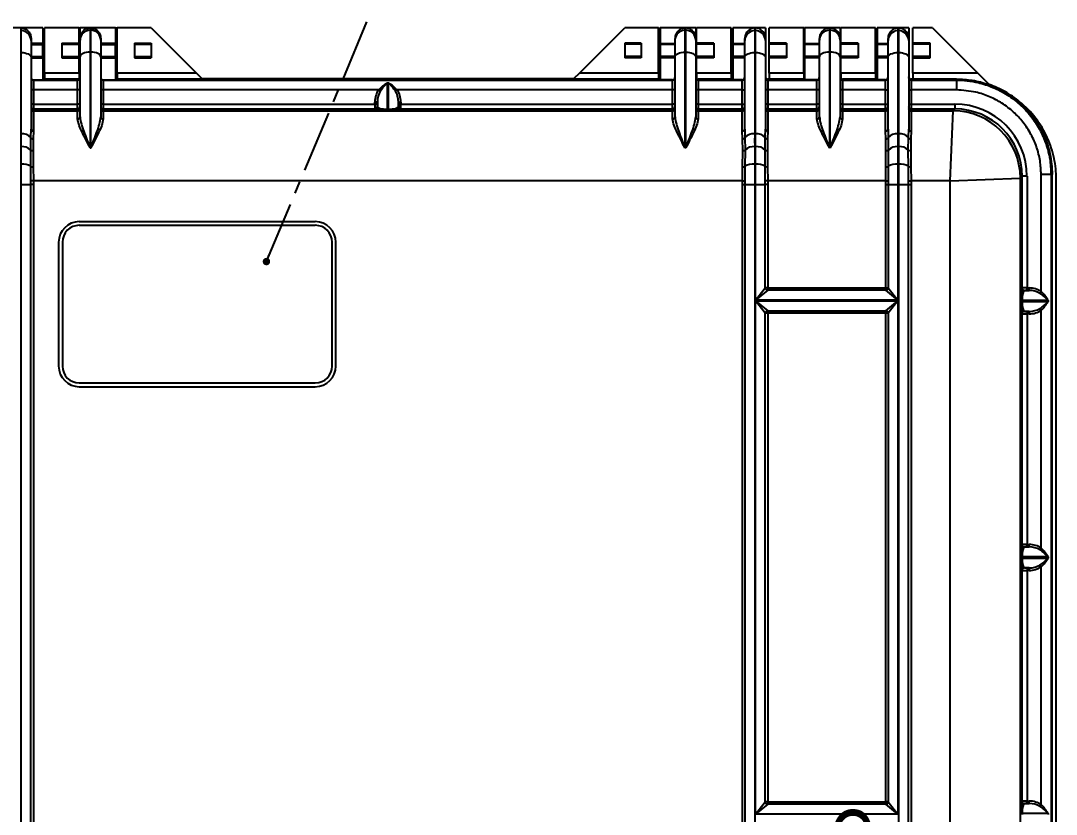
# Model space of a CAD drawing. Header units: millimetres. Extents: x 12 to 854, y 4 to 555.
# Drawn here: x 131.4 to 237.7, y 406.6 to 488.1 of the extents above; entities that cross this region are included whole.
import ezdxf

# ---------------------------------------------------------------- set-up
doc = ezdxf.new("R2010")
doc.units = ezdxf.units.MM
doc.linetypes.add('CENTER', pattern=[10.16, 6.35, -1.27, 1.27, -1.27])
doc.layers.add('DEFAULT_1', color=7, linetype='CENTER')
doc.styles.add('SLDTEXTSTYLE2', font='TXT', dxfattribs={"width": 0.75})
doc.dimstyles.new('SLDDIMSTYLE2', dxfattribs={"dimtxt": 0.18, "dimasz": 0.762, "dimexe": 0, "dimexo": 0.0625, "dimgap": 0, "dimtad": 0, "dimtih": 1, "dimtoh": 1, "dimdec": 0, "dimrnd": 1e-09, "dimzin": 0, "dimdsep": 46, "dimtxsty": 'Standard', "dimblk1": 'DOT', "dimblk2": 'DOT', "dimsah": 1, "dimcen": 0.09, "dimadec": 0, "dimazin": 0, "dimtfac": 0.762, "dimtdec": 0, "dimtofl": 0, "dimtmove": 0, "dimatfit": 3, "dimldrblk": 'DOT', "dimfxl": 1, "dimfrac": 2, "dimtolj": 1, "dimtzin": 0, "dimarcsym": 0})

# ---------------------------------------------------------------- blocks, each defined once
blk = doc.blocks.new('_Dot')
at = {"color": 0, "linetype": 'ByBlock', "lineweight": -2}
blk.add_line((-0.5, 0), (-1, 0), dxfattribs=at)
at = {"color": 0, "linetype": 'ByBlock', "const_width": 0.5}
blk.add_lwpolyline([(-0.25, 0, 1), (0.25, 0, 1)], format="xyb", close=True, dxfattribs=at)

msp = doc.modelspace()

# ---------------------------------------------------------------- linework, layer by layer
at = {"color": 7, "linetype": 'Continuous', "lineweight": 25}
for p, q in [((133.72, 487.35), (130.38, 487.35)), ((131.48, 487.34), (131.4, 487.34)), ((131.48, 487.06), (131.4, 487.06)), ((131.48, 487.06), (131.48, 487.34)), ((131.48, 484.82), (131.48, 487.06)), ((133.72, 487.35), (133.72, 485.75)), ((136.61, 487.35), (133.89, 487.35)), ((133.89, 482.69), (133.89, 487.35)), ((137.45, 487.35), (136.61, 487.35)), ((137.45, 485.77), (137.45, 487.35)), ((137.53, 487.32), (137.45, 487.32)), ((141.17, 487.35), (137.53, 487.35)), ((137.53, 486.26), (137.53, 487.35)), ((138.55, 487.34), (138.55, 487.1)), ((138.55, 487.34), (138.63, 487.34)), ((138.55, 487.1), (138.55, 484.85)), ((138.55, 487.1), (138.63, 487.1)), ((138.63, 487.1), (138.63, 487.34)), ((138.63, 484.85), (138.63, 487.1)), ((141.17, 487.35), (141.17, 485.75)), ((141.34, 487.32), (141.17, 487.32)), ((144.82, 487.35), (141.34, 487.35)), ((141.34, 482.69), (141.34, 487.35)), ((144.82, 487.35), (149.47, 482.69)), ((188.76, 482.69), (193.41, 487.35)), ((196.89, 487.35), (193.41, 487.35)), ((196.89, 482.69), (196.89, 487.35)), ((196.89, 487.32), (197.05, 487.32)), ((200.7, 487.35), (197.05, 487.35)), ((197.05, 487.35), (197.05, 485.75)), ((199.59, 487.34), (199.59, 487.1)), ((199.59, 487.34), (199.68, 487.34)), ((199.59, 487.1), (199.59, 484.85)), ((199.68, 487.1), (199.59, 487.1)), ((199.68, 487.1), (199.68, 487.34)), ((199.68, 484.85), (199.68, 487.1)), ((200.7, 487.35), (200.7, 486.26)), ((200.7, 487.32), (200.78, 487.32)), ((200.78, 485.77), (200.78, 487.35)), ((201.62, 487.35), (200.78, 487.35)), ((204.34, 487.35), (201.62, 487.35)), ((204.34, 482.69), (204.34, 487.35)), ((207.85, 487.35), (204.51, 487.35)), ((204.51, 487.35), (204.51, 485.75)), ((206.75, 487.34), (206.75, 487.06)), ((206.83, 487.34), (206.75, 487.34)), ((206.75, 487.06), (206.75, 484.82)), ((206.75, 487.06), (206.83, 487.06)), ((206.83, 487.06), (206.83, 487.34)), ((206.83, 484.82), (206.83, 487.06)), ((207.85, 487.35), (207.85, 486.26)), ((208.23, 485.77), (208.23, 487.35)), ((211.79, 487.35), (208.23, 487.35)), ((211.79, 482.69), (211.79, 487.35)), ((211.79, 487.32), (211.87, 487.32)), ((215.51, 487.35), (211.87, 487.35)), ((211.87, 487.35), (211.87, 485.75)), ((214.41, 487.34), (214.41, 487.1)), ((214.41, 487.34), (214.5, 487.34)), ((214.41, 487.1), (214.41, 484.85)), ((214.5, 487.1), (214.41, 487.1)), ((214.5, 487.1), (214.5, 487.34)), ((214.5, 484.85), (214.5, 487.1)), ((215.51, 487.35), (215.51, 486.26)), ((215.51, 487.32), (215.6, 487.32)), ((215.6, 485.77), (215.6, 487.35)), ((216.44, 487.35), (215.6, 487.35)), ((219.15, 487.35), (216.44, 487.35)), ((219.15, 482.69), (219.15, 487.35)), ((222.55, 487.35), (219.32, 487.35)), ((219.32, 487.35), (219.32, 485.75)), ((221.45, 487.34), (221.45, 487.06)), ((221.45, 487.34), (221.53, 487.34)), ((221.45, 487.06), (221.45, 484.82)), ((221.53, 487.06), (221.45, 487.06)), ((221.53, 487.06), (221.53, 487.34)), ((221.53, 484.82), (221.53, 487.06)), ((222.55, 487.35), (222.55, 486.26)), ((222.96, 485.77), (222.96, 487.35)), ((224.99, 487.35), (222.96, 487.35)), ((224.99, 487.35), (229.64, 482.69)), ((132.5, 486.26), (132.5, 486.04)), ((132.5, 486.04), (132.5, 484.34)), ((133.72, 485.75), (132.5, 485.75)), ((132.5, 485.63), (133.72, 485.63)), ((133.72, 485.63), (133.72, 485.75)), ((133.72, 484.41), (133.72, 485.63)), ((135.67, 485.77), (137.45, 485.77)), ((135.67, 485.77), (135.67, 484.27)), ((135.67, 485.66), (137.45, 485.66)), ((137.53, 485.95), (137.45, 485.95)), ((137.45, 485.66), (137.45, 485.77)), ((137.45, 484.39), (137.45, 485.66)), ((137.5, 486.58), (137.53, 486.31)), ((137.53, 486.08), (137.53, 486.26)), ((137.53, 484.38), (137.53, 486.08)), ((139.65, 486.26), (139.65, 486.08)), ((139.65, 486.08), (139.65, 484.38)), ((141.17, 485.75), (139.65, 485.75)), ((139.65, 485.63), (141.17, 485.63)), ((141.17, 485.63), (141.17, 485.75)), ((141.17, 484.41), (141.17, 485.63)), ((143.12, 485.77), (144.82, 485.77)), ((143.12, 485.77), (143.12, 484.27)), ((143.12, 485.66), (144.82, 485.66)), ((144.82, 485.77), (144.82, 484.27)), ((195.11, 485.77), (193.41, 485.77)), ((193.41, 485.77), (193.41, 484.27)), ((195.11, 485.66), (193.41, 485.66)), ((195.11, 485.77), (195.11, 484.27)), ((197.05, 485.75), (198.58, 485.75)), ((197.05, 485.75), (197.05, 485.63)), ((198.58, 485.63), (197.05, 485.63)), ((197.05, 485.63), (197.05, 484.41)), ((198.58, 486.08), (198.58, 486.26)), ((198.58, 484.38), (198.58, 486.08)), ((200.7, 486.31), (200.73, 486.58)), ((200.7, 486.26), (200.7, 486.08)), ((200.7, 486.08), (200.7, 484.38)), ((200.78, 485.95), (200.7, 485.95)), ((202.56, 485.77), (200.78, 485.77)), ((200.78, 485.66), (200.78, 485.77)), ((202.56, 485.66), (200.78, 485.66)), ((200.78, 484.39), (200.78, 485.66)), ((202.56, 485.77), (202.56, 484.27)), ((204.51, 485.75), (205.73, 485.75)), ((204.51, 485.75), (204.51, 485.63)), ((205.73, 485.63), (204.51, 485.63)), ((204.51, 485.63), (204.51, 484.41)), ((205.73, 486.04), (205.73, 486.26)), ((205.73, 484.34), (205.73, 486.04)), ((207.85, 486.26), (207.85, 486.04)), ((207.85, 486.04), (207.85, 484.34)), ((210.01, 485.77), (208.23, 485.77)), ((208.23, 485.66), (208.23, 485.77)), ((210.01, 485.66), (208.23, 485.66)), ((208.23, 484.39), (208.23, 485.66)), ((210.01, 485.77), (210.01, 484.27)), ((211.87, 485.75), (213.4, 485.75)), ((211.87, 485.75), (211.87, 485.63)), ((213.4, 485.63), (211.87, 485.63)), ((211.87, 485.63), (211.87, 484.41)), ((213.4, 486.08), (213.4, 486.26)), ((213.4, 484.38), (213.4, 486.08)), ((215.51, 486.31), (215.55, 486.58)), ((215.51, 486.26), (215.51, 486.08)), ((215.51, 486.08), (215.51, 484.38)), ((215.6, 485.95), (215.51, 485.95)), ((217.37, 485.77), (215.6, 485.77)), ((215.6, 485.66), (215.6, 485.77)), ((217.37, 485.66), (215.6, 485.66)), ((215.6, 484.39), (215.6, 485.66)), ((217.37, 485.77), (217.37, 484.27)), ((219.32, 485.75), (220.43, 485.75)), ((219.32, 485.75), (219.32, 485.63)), ((220.43, 485.63), (219.32, 485.63)), ((219.32, 485.63), (219.32, 484.41)), ((220.43, 486.04), (220.43, 486.26)), ((220.43, 484.34), (220.43, 486.04)), ((222.55, 486.26), (222.55, 486.04)), ((222.55, 486.04), (222.55, 484.34)), ((224.74, 485.77), (222.96, 485.77)), ((222.96, 485.66), (222.96, 485.77)), ((224.74, 485.66), (222.96, 485.66)), ((222.96, 484.39), (222.96, 485.66)), ((224.74, 484.27), (224.74, 485.77)), ((131.48, 484.82), (131.4, 484.82)), ((131.48, 476.46), (131.48, 484.82)), ((137.45, 485.27), (137.53, 485.27)), ((138.55, 484.85), (138.55, 475.02)), ((138.55, 484.85), (138.63, 484.85)), ((138.63, 475.02), (138.63, 484.85)), ((199.59, 484.85), (199.59, 475.02)), ((199.68, 484.85), (199.59, 484.85)), ((199.68, 475.02), (199.68, 484.85)), ((200.7, 485.27), (200.78, 485.27)), ((206.75, 484.82), (206.75, 476.46)), ((206.75, 484.82), (206.83, 484.82)), ((206.83, 476.46), (206.83, 484.82)), ((214.41, 484.85), (214.41, 475.02)), ((214.5, 484.85), (214.41, 484.85)), ((214.5, 475.02), (214.5, 484.85)), ((215.51, 485.27), (215.6, 485.27)), ((221.45, 484.82), (221.45, 476.46)), ((221.53, 484.82), (221.45, 484.82)), ((221.53, 476.46), (221.53, 484.82)), ((132.5, 484.41), (133.72, 484.41)), ((132.5, 484.34), (132.5, 476.95)), ((132.5, 484.28), (133.72, 484.28)), ((133.72, 484.28), (133.72, 484.41)), ((133.72, 484.28), (133.72, 482.02)), ((135.67, 484.39), (137.45, 484.39)), ((135.67, 484.27), (137.45, 484.27)), ((137.45, 484.27), (137.45, 484.39)), ((137.45, 482.69), (137.45, 484.27)), ((137.53, 478.21), (137.53, 484.38)), ((139.65, 484.41), (141.17, 484.41)), ((139.65, 484.38), (139.65, 478.21)), ((139.65, 484.28), (141.17, 484.28)), ((141.17, 484.28), (141.17, 484.41)), ((141.17, 484.28), (141.17, 482.02)), ((143.12, 484.39), (144.82, 484.39)), ((143.12, 484.27), (144.82, 484.27)), ((195.11, 484.39), (193.41, 484.39)), ((195.11, 484.27), (193.41, 484.27)), ((198.58, 484.41), (197.05, 484.41)), ((197.05, 484.41), (197.05, 484.28)), ((198.58, 484.28), (197.05, 484.28)), ((197.05, 484.28), (197.05, 482.02)), ((198.58, 478.21), (198.58, 484.38)), ((200.7, 484.38), (200.7, 478.21)), ((202.56, 484.39), (200.78, 484.39)), ((200.78, 484.27), (200.78, 484.39)), ((200.78, 482.69), (200.78, 484.27)), ((202.56, 484.27), (200.78, 484.27)), ((205.73, 484.41), (204.51, 484.41)), ((204.51, 484.41), (204.51, 484.28)), ((205.73, 484.28), (204.51, 484.28)), ((204.51, 484.28), (204.51, 482.02)), ((205.73, 476.95), (205.73, 484.34)), ((207.85, 484.34), (207.85, 476.95)), ((210.01, 484.39), (208.23, 484.39)), ((208.23, 484.27), (208.23, 484.39)), ((208.23, 482.69), (208.23, 484.27)), ((210.01, 484.27), (208.23, 484.27)), ((213.4, 484.41), (211.87, 484.41)), ((211.87, 484.41), (211.87, 484.28)), ((213.4, 484.28), (211.87, 484.28)), ((211.87, 484.28), (211.87, 482.02)), ((213.4, 478.21), (213.4, 484.38)), ((215.51, 484.38), (215.51, 478.21)), ((217.37, 484.39), (215.6, 484.39)), ((215.6, 484.27), (215.6, 484.39)), ((215.6, 482.69), (215.6, 484.27)), ((217.37, 484.27), (215.6, 484.27)), ((220.43, 484.41), (219.32, 484.41)), ((219.32, 484.41), (219.32, 484.28)), ((220.43, 484.28), (219.32, 484.28)), ((219.32, 484.28), (219.32, 482.02)), ((220.43, 476.95), (220.43, 484.34)), ((222.55, 484.34), (222.55, 476.95)), ((224.74, 484.39), (222.96, 484.39)), ((222.96, 484.27), (222.96, 484.39)), ((222.96, 482.69), (222.96, 484.27)), ((222.96, 484.27), (224.74, 484.27)), ((137.45, 482.69), (133.89, 482.69)), ((133.89, 482.69), (133.89, 482.1)), ((137.45, 482.69), (137.45, 482.16)), ((149.47, 482.69), (141.34, 482.69)), ((141.34, 482.69), (141.34, 482.1)), ((150.06, 482.1), (149.47, 482.69)), ((188.76, 482.69), (188.16, 482.1)), ((196.89, 482.69), (188.76, 482.69)), ((196.89, 482.69), (196.89, 482.1)), ((204.34, 482.69), (200.78, 482.69)), ((200.78, 482.69), (200.78, 482.16)), ((204.34, 482.69), (204.34, 482.1)), ((211.79, 482.69), (208.23, 482.69)), ((208.23, 482.69), (208.23, 482.1)), ((211.79, 482.69), (211.79, 482.1)), ((219.15, 482.69), (215.6, 482.69)), ((215.6, 482.69), (215.6, 482.16)), ((219.15, 482.69), (219.15, 482.1)), ((229.64, 482.69), (222.96, 482.69)), ((222.96, 482.69), (222.96, 482.1)), ((229.64, 482.69), (230.81, 481.53)), ((132.75, 482.02), (132.75, 481.99)), ((132.75, 482.02), (133.72, 482.02)), ((132.75, 481.99), (132.75, 480.97)), ((132.75, 481.99), (137.28, 481.99)), ((133.72, 482.1), (137.28, 482.1)), ((133.89, 482.1), (133.72, 482.1)), ((137.28, 481.99), (137.28, 482.1)), ((137.28, 480.97), (137.28, 481.99)), ((139.9, 482.02), (139.9, 481.99)), ((139.9, 482.02), (141.17, 482.02)), ((139.9, 481.99), (139.9, 480.97)), ((139.9, 481.99), (198.32, 481.99)), ((141.17, 482.1), (197.05, 482.1)), ((141.34, 482.1), (141.17, 482.1)), ((188.16, 482.1), (150.06, 482.1)), ((169.05, 481.69), (169.05, 479.02)), ((169.05, 481.69), (169.17, 481.69)), ((169.17, 479.02), (169.17, 481.69)), ((196.89, 482.1), (197.05, 482.1)), ((198.32, 482.02), (197.05, 482.02)), ((198.32, 481.99), (198.32, 482.02)), ((198.32, 480.97), (198.32, 481.99)), ((200.95, 482.1), (200.95, 481.99)), ((200.95, 482.1), (204.51, 482.1)), ((200.95, 481.99), (200.95, 480.97)), ((200.95, 481.99), (205.48, 481.99)), ((204.34, 482.1), (204.51, 482.1)), ((205.48, 482.02), (204.51, 482.02)), ((205.48, 481.99), (205.48, 482.02)), ((205.48, 480.97), (205.48, 481.99)), ((208.1, 482.1), (208.1, 481.99)), ((208.1, 482.1), (211.87, 482.1)), ((208.1, 482.1), (208.23, 482.1)), ((208.1, 481.99), (208.1, 480.97)), ((208.1, 481.99), (213.14, 481.99)), ((211.79, 482.1), (211.87, 482.1)), ((213.14, 482.02), (211.87, 482.02)), ((213.14, 481.99), (213.14, 482.02)), ((213.14, 480.97), (213.14, 481.99)), ((215.77, 482.1), (215.77, 481.99)), ((215.77, 482.1), (219.32, 482.1)), ((215.77, 481.99), (215.77, 480.97)), ((215.77, 481.99), (220.18, 481.99)), ((219.15, 482.1), (219.32, 482.1)), ((220.18, 482.02), (219.32, 482.02)), ((220.18, 481.99), (220.18, 482.02)), ((220.18, 480.97), (220.18, 481.99)), ((222.8, 482.1), (222.8, 481.99)), ((222.8, 482.1), (227.45, 482.1)), ((222.8, 482.1), (222.96, 482.1)), ((222.8, 481.99), (222.8, 480.97)), ((222.8, 481.99), (227.45, 481.99)), ((227.45, 482.1), (227.45, 481.99)), ((227.45, 481.99), (227.45, 480.97)), ((132.75, 480.97), (132.5, 480.97)), ((132.75, 480.97), (132.75, 479.52)), ((137.28, 480.97), (132.75, 480.97)), ((137.53, 480.97), (137.28, 480.97)), ((137.28, 479.52), (137.28, 480.97)), ((139.9, 480.97), (139.65, 480.97)), ((139.9, 480.97), (139.9, 479.52)), ((168.16, 480.97), (139.9, 480.97)), ((168.34, 480.84), (168.16, 480.97)), ((169.89, 480.84), (170.07, 480.97)), ((198.32, 480.97), (170.07, 480.97)), ((198.58, 480.97), (198.32, 480.97)), ((198.32, 479.52), (198.32, 480.97)), ((200.95, 480.97), (200.7, 480.97)), ((200.95, 480.97), (200.95, 479.52)), ((205.48, 480.97), (200.95, 480.97)), ((205.48, 480.97), (205.73, 480.97)), ((205.48, 479.52), (205.48, 480.97)), ((208.1, 480.97), (207.85, 480.97)), ((208.1, 480.97), (208.1, 479.52)), ((213.14, 480.97), (208.1, 480.97)), ((213.4, 480.97), (213.14, 480.97)), ((213.14, 479.52), (213.14, 480.97)), ((215.77, 480.97), (215.51, 480.97)), ((215.77, 480.97), (215.77, 479.52)), ((220.18, 480.97), (215.77, 480.97)), ((220.18, 480.97), (220.43, 480.97)), ((220.18, 479.52), (220.18, 480.97)), ((222.55, 480.97), (222.8, 480.97)), ((222.8, 480.97), (222.8, 479.52)), ((227.45, 480.97), (222.8, 480.97)), ((132.75, 479.52), (132.5, 479.52)), ((132.75, 479.52), (132.75, 479.01)), ((132.75, 479.52), (137.28, 479.52)), ((137.28, 479.01), (137.28, 479.52)), ((137.53, 479.52), (137.28, 479.52)), ((139.9, 479.52), (139.65, 479.52)), ((139.9, 479.52), (139.9, 479.01)), ((139.9, 479.52), (167.78, 479.52)), ((168.04, 479.73), (167.78, 479.73)), ((167.78, 479.52), (167.78, 479.73)), ((168.04, 479.52), (167.78, 479.52)), ((168.04, 479.26), (168.04, 479.73)), ((168.04, 479.73), (168.04, 479.52)), ((168.04, 479.26), (168.04, 479.26)), ((170.19, 479.73), (170.19, 479.26)), ((170.19, 479.52), (170.19, 479.73)), ((170.19, 479.73), (170.44, 479.73)), ((170.19, 479.52), (170.45, 479.52)), ((170.19, 479.26), (170.19, 479.26)), ((170.44, 479.73), (170.45, 479.52)), ((170.45, 479.52), (198.32, 479.52)), ((198.32, 479.01), (198.32, 479.52)), ((198.58, 479.52), (198.32, 479.52)), ((200.95, 479.52), (200.7, 479.52)), ((200.95, 479.52), (200.95, 479.01)), ((200.95, 479.52), (205.48, 479.52)), ((205.48, 479.01), (205.48, 479.52)), ((205.48, 479.52), (205.73, 479.52)), ((208.1, 479.52), (207.85, 479.52)), ((208.1, 479.52), (208.1, 479.01)), ((208.1, 479.52), (213.14, 479.52)), ((213.14, 479.01), (213.14, 479.52)), ((213.4, 479.52), (213.14, 479.52)), ((215.77, 479.52), (215.51, 479.52)), ((215.77, 479.52), (215.77, 479.01)), ((215.77, 479.52), (220.18, 479.52)), ((220.18, 479.01), (220.18, 479.52)), ((220.18, 479.52), (220.43, 479.52)), ((222.55, 479.52), (222.8, 479.52)), ((222.8, 479.52), (222.8, 479.01)), ((222.8, 479.52), (227.29, 479.52)), ((227.29, 479.52), (227.29, 479.01)), ((132.75, 479.01), (132.75, 478.83)), ((137.28, 479.01), (132.75, 479.01)), ((132.75, 478.83), (132.75, 476.77)), ((132.75, 478.83), (137.28, 478.83)), ((137.28, 478.83), (137.28, 479.01)), ((137.28, 477.99), (137.28, 478.83)), ((139.9, 479.01), (139.9, 478.83)), ((167.78, 479.01), (139.9, 479.01)), ((139.9, 478.83), (139.9, 477.99)), ((139.9, 478.83), (198.32, 478.83)), ((167.78, 479.01), (167.78, 479.01)), ((169.05, 479.02), (169.05, 478.94)), ((169.05, 479.02), (169.17, 479.02)), ((169.17, 478.94), (169.05, 478.94)), ((169.17, 479.02), (169.17, 478.94)), ((170.45, 479.01), (170.44, 479.01)), ((198.32, 479.01), (170.45, 479.01)), ((198.32, 478.83), (198.32, 479.01)), ((198.32, 477.99), (198.32, 478.83)), ((200.95, 479.01), (200.95, 478.83)), ((205.48, 479.01), (200.95, 479.01)), ((200.95, 478.83), (200.95, 477.99)), ((200.95, 478.83), (205.48, 478.83)), ((205.48, 478.83), (205.48, 479.01)), ((205.48, 476.77), (205.48, 478.83)), ((208.1, 479.01), (208.1, 478.83)), ((213.14, 479.01), (208.1, 479.01)), ((208.1, 478.83), (208.1, 476.77)), ((208.1, 478.83), (213.14, 478.83)), ((213.14, 478.83), (213.14, 479.01)), ((213.14, 477.99), (213.14, 478.83)), ((215.77, 479.01), (215.77, 478.83)), ((220.18, 479.01), (215.77, 479.01)), ((215.77, 478.83), (215.77, 477.99)), ((215.77, 478.83), (220.18, 478.83)), ((220.18, 478.83), (220.18, 479.01)), ((220.18, 476.77), (220.18, 478.83)), ((222.8, 479.01), (222.8, 478.83)), ((227.29, 479.01), (222.8, 479.01)), ((222.8, 478.83), (222.8, 476.77)), ((222.8, 478.83), (227.11, 478.83)), ((226.81, 471.64), (227.11, 478.83)), ((227.11, 478.83), (227.29, 479.01)), ((132.46, 474.8), (132.48, 476.08)), ((132.48, 476.08), (132.5, 476.95)), ((132.75, 476.77), (132.72, 475.95)), ((205.51, 475.95), (205.48, 476.77)), ((205.73, 476.95), (205.75, 476.08)), ((205.75, 476.08), (205.77, 474.8)), ((207.82, 474.8), (207.83, 476.08)), ((207.83, 476.08), (207.85, 476.95)), ((208.1, 476.77), (208.08, 475.95)), ((220.2, 475.95), (220.18, 476.77)), ((220.43, 476.95), (220.45, 476.08)), ((220.45, 476.08), (220.46, 474.8)), ((222.51, 474.8), (222.53, 476.08)), ((222.53, 476.08), (222.55, 476.95)), ((222.8, 476.77), (222.78, 475.95)), ((131.48, 475.16), (131.39, 475.16)), ((132.72, 475.95), (132.71, 474.73)), ((138.55, 475.02), (138.63, 475.02)), ((199.68, 475.02), (199.59, 475.02)), ((205.52, 474.73), (205.51, 475.95)), ((206.75, 475.16), (206.84, 475.16)), ((208.08, 475.95), (208.06, 474.73)), ((214.5, 475.02), (214.41, 475.02)), ((220.22, 474.73), (220.2, 475.95)), ((221.54, 475.16), (221.44, 475.16)), ((222.78, 475.95), (222.76, 474.73)), ((132.48, 473.13), (132.46, 474.8)), ((132.71, 474.73), (132.72, 473.1)), ((205.5, 473.1), (205.52, 474.73)), ((205.77, 474.8), (205.75, 473.13)), ((207.83, 473.13), (207.82, 474.8)), ((208.06, 474.73), (208.08, 473.1)), ((220.2, 473.1), (220.22, 474.73)), ((220.46, 474.8), (220.45, 473.13)), ((222.53, 473.13), (222.51, 474.8)), ((222.76, 474.73), (222.78, 473.1)), ((131.48, 471.26), (131.48, 473.34)), ((132.49, 471.64), (132.48, 473.13)), ((132.72, 473.1), (132.74, 471.64)), ((205.49, 471.64), (205.5, 473.1)), ((205.75, 473.13), (205.74, 471.64)), ((206.75, 473.34), (206.75, 471.26)), ((206.83, 471.26), (206.83, 473.34)), ((207.84, 471.64), (207.83, 473.13)), ((208.08, 473.1), (208.09, 471.64)), ((220.19, 471.64), (220.2, 473.1)), ((220.45, 473.13), (220.44, 471.64)), ((221.45, 473.34), (221.45, 471.26)), ((221.53, 471.26), (221.53, 473.34)), ((222.54, 471.64), (222.53, 473.13)), ((222.78, 473.1), (222.79, 471.64)), ((226.81, 471.64), (234, 471.93)), ((234.19, 472.12), (234, 471.93)), ((234, 471.93), (234, 394.05)), ((234.19, 460.66), (234.19, 472.12)), ((234.69, 472.12), (234.19, 472.12)), ((234.69, 472.12), (234.69, 460.66)), ((237.16, 472.28), (236.14, 472.28)), ((236.14, 460.28), (236.14, 472.28)), ((237.16, 472.28), (237.16, 393.7)), ((237.27, 472.28), (237.16, 472.28)), ((237.27, 393.7), (237.27, 472.28)), ((237.69, 393.31), (237.69, 471.83)), ((131.48, 471.26), (131.4, 471.26)), ((131.48, 471.26), (132.49, 471.26)), ((131.48, 393.79), (131.48, 471.26)), ((132.49, 471.26), (132.49, 471.64)), ((132.74, 471.64), (132.49, 471.64)), ((132.49, 394.35), (132.49, 471.26)), ((132.74, 471.26), (132.49, 471.26)), ((132.74, 471.64), (132.74, 471.26)), ((205.49, 471.64), (132.74, 471.64)), ((132.74, 471.26), (132.74, 394.35)), ((205.49, 471.64), (205.74, 471.64)), ((205.49, 471.26), (205.49, 471.64)), ((205.49, 471.26), (205.74, 471.26)), ((205.49, 394.35), (205.49, 471.26)), ((205.74, 471.64), (205.74, 471.26)), ((205.74, 471.26), (206.75, 471.26)), ((205.74, 471.26), (205.74, 394.35)), ((206.75, 471.26), (206.83, 471.26)), ((206.75, 471.26), (206.75, 393.79)), ((206.83, 459.41), (206.83, 471.26)), ((206.83, 471.26), (207.84, 471.26)), ((207.84, 471.26), (207.84, 471.64)), ((208.09, 471.64), (207.84, 471.64)), ((207.84, 460.67), (207.84, 471.26)), ((208.09, 471.26), (207.84, 471.26)), ((208.09, 471.64), (208.09, 471.26)), ((220.19, 471.64), (208.09, 471.64)), ((208.09, 471.26), (208.09, 460.67)), ((220.19, 471.64), (220.44, 471.64)), ((220.19, 471.26), (220.19, 471.64)), ((220.19, 471.26), (220.44, 471.26)), ((220.19, 460.67), (220.19, 471.26)), ((220.44, 471.64), (220.44, 471.26)), ((220.44, 471.26), (221.45, 471.26)), ((220.44, 471.26), (220.44, 460.67)), ((221.53, 471.26), (221.45, 471.26)), ((221.45, 471.26), (221.45, 459.41)), ((221.53, 471.26), (222.54, 471.26)), ((221.53, 393.79), (221.53, 471.26)), ((222.54, 471.26), (222.54, 471.64)), ((222.54, 471.64), (222.79, 471.64)), ((222.54, 394.35), (222.54, 471.26)), ((222.54, 471.26), (222.79, 471.26)), ((222.79, 471.64), (222.79, 471.26)), ((226.81, 471.64), (222.79, 471.64)), ((222.79, 471.26), (222.79, 394.35)), ((226.81, 394.35), (226.81, 471.64)), ((161.66, 467.45), (137.45, 467.45)), ((161.66, 467.07), (137.45, 467.07)), ((135.33, 465.34), (135.33, 452.64)), ((135.71, 465.34), (135.71, 452.64)), ((163.4, 452.64), (163.4, 465.34)), ((163.78, 452.64), (163.78, 465.34)), ((206.83, 459.41), (207.84, 460.67)), ((208.09, 460.42), (206.83, 459.41)), ((208.09, 460.67), (207.84, 460.67)), ((208.09, 460.67), (208.09, 460.42)), ((208.09, 460.67), (220.19, 460.67)), ((220.19, 460.42), (208.09, 460.42)), ((220.19, 460.67), (220.44, 460.67)), ((220.19, 460.67), (220.19, 460.42)), ((221.45, 459.41), (220.19, 460.42)), ((220.44, 460.67), (221.45, 459.41)), ((234.18, 460.65), (234.19, 460.66)), ((234.43, 460.4), (234.9, 460.4)), ((234.44, 460.4), (234.43, 460.4)), ((234.69, 460.4), (234.69, 460.66)), ((234.69, 460.66), (234.9, 460.65)), ((234.9, 460.4), (234.69, 460.4)), ((234.9, 460.4), (234.9, 460.65)), ((236.02, 460.1), (236.14, 460.28)), ((221.45, 459.41), (206.83, 459.41)), ((206.83, 459.32), (221.45, 459.32)), ((206.83, 406.66), (206.83, 459.32)), ((207.84, 458.07), (206.83, 459.32)), ((206.83, 459.32), (208.09, 458.32)), ((220.19, 458.32), (221.45, 459.32)), ((221.45, 459.32), (220.44, 458.07)), ((221.45, 459.32), (221.45, 406.66)), ((234.11, 459.26), (234.11, 459.38)), ((234.19, 459.38), (234.11, 459.38)), ((234.19, 459.26), (234.11, 459.26)), ((234.19, 459.38), (234.19, 459.26)), ((236.86, 459.38), (234.19, 459.38)), ((234.19, 459.26), (236.86, 459.26)), ((236.86, 459.38), (236.86, 459.26)), ((207.84, 407.92), (207.84, 458.07)), ((208.09, 458.07), (207.84, 458.07)), ((208.09, 458.32), (220.19, 458.32)), ((208.09, 458.32), (208.09, 458.07)), ((208.09, 458.07), (208.09, 407.92)), ((220.19, 458.07), (208.09, 458.07)), ((220.19, 458.32), (220.19, 458.07)), ((220.44, 458.07), (220.19, 458.07)), ((220.19, 407.92), (220.19, 458.07)), ((220.44, 458.07), (220.44, 407.92)), ((234.19, 457.99), (234.18, 458)), ((234.19, 434.33), (234.19, 457.99)), ((234.9, 458.25), (234.43, 458.25)), ((234.43, 458.25), (234.44, 458.25)), ((234.69, 458.25), (234.9, 458.25)), ((234.69, 458.25), (234.69, 457.99)), ((234.9, 458), (234.69, 457.99)), ((234.69, 457.99), (234.69, 434.33)), ((234.9, 458.25), (234.9, 458)), ((236.02, 458.55), (236.14, 458.37)), ((236.14, 433.95), (236.14, 458.37)), ((137.45, 450.9), (161.66, 450.9)), ((137.45, 450.52), (161.66, 450.52)), ((234.18, 434.32), (234.19, 434.33)), ((234.43, 434.07), (234.9, 434.07)), ((234.44, 434.07), (234.43, 434.07)), ((234.69, 434.07), (234.69, 434.33)), ((234.69, 434.33), (234.9, 434.32)), ((234.9, 434.07), (234.69, 434.07)), ((234.9, 434.07), (234.9, 434.32)), ((236.02, 433.77), (236.14, 433.95)), ((234.11, 432.93), (234.11, 433.05)), ((234.19, 433.05), (234.11, 433.05)), ((234.19, 432.93), (234.11, 432.93)), ((234.19, 433.05), (234.19, 432.93)), ((236.86, 433.05), (234.19, 433.05)), ((234.19, 432.93), (236.86, 432.93)), ((236.86, 433.05), (236.86, 432.93)), ((234.19, 431.66), (234.18, 431.66)), ((234.19, 407.99), (234.19, 431.66)), ((234.9, 431.92), (234.43, 431.92)), ((234.43, 431.92), (234.44, 431.92)), ((234.69, 431.92), (234.9, 431.92)), ((234.69, 431.92), (234.69, 431.66)), ((234.69, 431.66), (234.69, 407.99)), ((234.9, 431.66), (234.69, 431.66)), ((234.9, 431.92), (234.9, 431.66)), ((236.02, 432.22), (236.14, 432.04)), ((236.14, 407.62), (236.14, 432.04)), ((206.83, 406.66), (207.84, 407.92)), ((208.09, 407.67), (206.83, 406.66)), ((208.09, 407.92), (207.84, 407.92)), ((208.09, 407.92), (208.09, 407.67)), ((208.09, 407.92), (220.19, 407.92)), ((220.19, 407.67), (208.09, 407.67)), ((220.44, 407.92), (220.19, 407.92)), ((220.19, 407.92), (220.19, 407.67)), ((221.45, 406.66), (220.19, 407.67)), ((220.44, 407.92), (221.45, 406.66)), ((234.18, 407.99), (234.19, 407.99)), ((234.43, 407.74), (234.9, 407.74)), ((234.44, 407.74), (234.43, 407.74)), ((234.69, 407.74), (234.69, 407.99)), ((234.69, 407.99), (234.9, 407.99)), ((234.9, 407.74), (234.69, 407.74)), ((234.9, 407.74), (234.9, 407.99)), ((236.02, 407.44), (236.14, 407.62)), ((221.45, 406.66), (206.83, 406.66)), ((234.11, 406.6), (234.11, 406.72)), ((234.19, 406.72), (234.11, 406.72)), ((234.19, 406.72), (234.19, 406.6)), ((236.86, 406.72), (234.19, 406.72)), ((236.86, 406.72), (236.86, 406.6))]:
    msp.add_line(p, q, dxfattribs=at)
at = {"color": 7, "linetype": 'Continuous', "lineweight": 25, "flags": 128}
for points in [[(131.48, 484.82), (131.68, 484.81), (131.87, 484.78), (132.04, 484.73), (132.2, 484.68), (132.32, 484.6), (132.42, 484.52), (132.48, 484.43), (132.5, 484.34)], [(138.55, 484.85), (138.35, 484.84), (138.16, 484.82), (137.99, 484.77), (137.83, 484.71), (137.71, 484.64), (137.61, 484.56), (137.55, 484.47), (137.53, 484.38)], [(139.65, 484.38), (139.63, 484.47), (139.57, 484.56), (139.48, 484.64), (139.35, 484.71), (139.2, 484.77), (139.02, 484.82), (138.83, 484.84), (138.63, 484.85)], [(198.58, 484.38), (198.6, 484.47), (198.66, 484.56), (198.75, 484.64), (198.88, 484.71), (199.03, 484.77), (199.21, 484.82), (199.4, 484.84), (199.59, 484.85)], [(199.68, 484.85), (199.88, 484.84), (200.07, 484.82), (200.24, 484.77), (200.4, 484.71), (200.52, 484.64), (200.62, 484.56), (200.68, 484.47), (200.7, 484.38)], [(205.73, 484.34), (205.75, 484.43), (205.81, 484.52), (205.9, 484.6), (206.03, 484.68), (206.18, 484.73), (206.36, 484.78), (206.55, 484.81), (206.75, 484.82)], [(206.83, 484.82), (207.03, 484.81), (207.22, 484.78), (207.4, 484.73), (207.55, 484.68), (207.68, 484.6), (207.77, 484.52), (207.83, 484.43), (207.85, 484.34)], [(214.41, 484.85), (214.21, 484.84), (214.02, 484.82), (213.85, 484.77), (213.69, 484.71), (213.57, 484.64), (213.47, 484.56), (213.41, 484.47), (213.4, 484.38)], [(215.51, 484.38), (215.49, 484.47), (215.43, 484.56), (215.34, 484.64), (215.21, 484.71), (215.06, 484.77), (214.88, 484.82), (214.69, 484.84), (214.5, 484.85)], [(220.43, 484.34), (220.45, 484.43), (220.51, 484.52), (220.6, 484.6), (220.73, 484.68), (220.88, 484.73), (221.06, 484.78), (221.25, 484.81), (221.45, 484.82)], [(221.53, 484.82), (221.73, 484.81), (221.92, 484.78), (222.1, 484.73), (222.25, 484.68), (222.38, 484.6), (222.47, 484.52), (222.53, 484.43), (222.55, 484.34)]]:
    msp.add_lwpolyline(points, dxfattribs=at)
at = {"color": 7, "linetype": 'Continuous', "lineweight": 25}
for centre, radius, start, end in [((131.48, 486.04), 1.02, 0.0175, 90.0175), ((138.55, 486.08), 1.02, 89.9825, 179.9825), ((138.63, 486.08), 1.02, 0.0175, 90.0175), ((199.59, 486.08), 1.02, 89.9825, 179.9825), ((199.68, 486.08), 1.02, 0.0175, 90.0175), ((206.75, 486.04), 1.02, 89.9825, 179.9825), ((206.83, 486.04), 1.02, 0.0175, 90.0175), ((214.41, 486.08), 1.02, 89.9825, 179.9825), ((214.5, 486.08), 1.02, 0.0175, 90.0175), ((221.45, 486.04), 1.02, 89.9825, 179.9825), ((221.53, 486.04), 1.02, 0.0175, 90.0175), ((132.75, 482.24), 0.254, 180.0175, 270.0175), ((137.28, 482.24), 0.254, 269.9825, 359.9825), ((139.9, 482.24), 0.254, 180.0175, 270.0175), ((198.32, 482.24), 0.254, 269.9825, 359.9825), ((200.95, 482.24), 0.254, 180.0175, 270.0175), ((205.48, 482.24), 0.254, 269.9825, 359.9825), ((208.1, 482.24), 0.254, 180.0175, 270.0175), ((213.14, 482.24), 0.254, 269.9825, 359.9825), ((215.77, 482.24), 0.254, 180.0175, 270.0175), ((220.18, 482.24), 0.254, 269.9825, 359.9825), ((222.8, 482.24), 0.254, 180.0175, 270.0175), ((132.75, 479.27), 0.254, 180.0175, 270.0175), ((137.28, 479.27), 0.254, 269.9825, 359.9825), ((139.9, 479.27), 0.254, 180.0175, 270.0175), ((167.78, 479.26), 0.254, 270.0128, 359.2491), ((167.78, 479.27), 0.254, 270.0128, 359.2491), ((170.44, 479.26), 0.254, 180.7509, 269.9872), ((170.45, 479.27), 0.254, 180.7509, 269.9872), ((198.32, 479.27), 0.254, 269.9825, 359.9825), ((200.95, 479.27), 0.254, 180.0175, 270.0175), ((205.48, 479.27), 0.254, 269.9825, 359.9825), ((208.1, 479.27), 0.254, 180.0175, 270.0175), ((213.14, 479.27), 0.254, 269.9825, 359.9825), ((215.77, 479.27), 0.254, 180.0175, 270.0175), ((220.18, 479.27), 0.254, 269.9825, 359.9825), ((222.8, 479.27), 0.254, 180.0175, 270.0175), ((132.75, 479.08), 0.254, 180.0175, 270.0175), ((137.28, 479.08), 0.254, 269.9825, 359.9825), ((137.29, 478.23), 0.24, 266.6522, 356.2059), ((139.9, 479.08), 0.254, 180.0175, 270.0175), ((139.89, 478.23), 0.24, 183.7941, 273.3478), ((198.32, 479.08), 0.254, 269.9825, 359.9825), ((198.34, 478.23), 0.24, 266.6522, 356.2059), ((200.95, 479.08), 0.254, 180.0175, 270.0175), ((200.94, 478.23), 0.24, 183.7941, 273.3478), ((205.48, 479.08), 0.254, 269.9825, 359.9825), ((208.1, 479.08), 0.254, 180.0175, 270.0175), ((213.14, 479.08), 0.254, 269.9825, 359.9825), ((213.16, 478.23), 0.24, 266.6522, 356.2059), ((215.77, 479.08), 0.254, 180.0175, 270.0175), ((215.75, 478.23), 0.24, 183.7941, 273.3478), ((220.18, 479.08), 0.254, 269.9825, 359.9825), ((222.8, 479.08), 0.254, 180.0175, 270.0175), ((227.1, 471.92), 6.91, 0.0817, 89.9183), ((131.63, 475.35), 1.12, 40.7093, 97.444), ((132.7, 476.21), 0.263, 210.5711, 274.9243), ((132.72, 477), 0.227, 191.0955, 277.8918), ((205.51, 477), 0.227, 262.1082, 348.9045), ((205.53, 476.21), 0.263, 265.0757, 329.4289), ((206.6, 475.35), 1.12, 82.556, 139.2907), ((206.98, 475.35), 1.12, 40.7093, 97.444), ((208.05, 476.21), 0.263, 210.5711, 274.9243), ((208.07, 477), 0.227, 191.0955, 277.8918), ((220.21, 477), 0.227, 262.1082, 348.9045), ((220.23, 476.21), 0.263, 265.0757, 329.4289), ((221.3, 475.35), 1.12, 82.556, 139.2907), ((221.68, 475.35), 1.12, 40.7093, 97.444), ((222.75, 476.21), 0.263, 210.5711, 274.9243), ((222.77, 477), 0.227, 191.0955, 277.8918), ((131.61, 473.97), 1.19, 44.312, 96.0046), ((206.62, 473.97), 1.19, 83.9954, 135.688), ((206.96, 473.97), 1.19, 44.312, 96.0046), ((221.32, 473.97), 1.19, 83.9954, 135.688), ((221.66, 473.97), 1.19, 44.312, 96.0046), ((132.67, 475.04), 0.311, 227.8879, 276.7233), ((205.56, 475.04), 0.311, 263.2767, 312.1121), ((208.02, 475.04), 0.311, 227.8879, 276.7233), ((220.26, 475.04), 0.311, 263.2767, 312.1121), ((222.72, 475.04), 0.311, 227.8879, 276.7233), ((131.66, 471.66), 1.69, 60.9707, 95.9545), ((132.67, 473.59), 0.501, 246.6026, 275.7049), ((205.55, 473.59), 0.501, 264.2951, 293.3974), ((206.57, 471.66), 1.69, 84.0455, 119.0293), ((207.01, 471.66), 1.69, 60.9707, 95.9545), ((208.03, 473.59), 0.501, 246.6026, 275.7049), ((220.25, 473.59), 0.501, 264.2951, 293.3974), ((221.27, 471.66), 1.69, 84.0455, 119.0293), ((221.71, 471.66), 1.69, 60.9707, 95.9545), ((222.73, 473.59), 0.501, 246.6026, 275.7049), ((137.45, 465.34), 2.12, 90, 180), ((137.45, 465.34), 1.74, 90, 180), ((161.66, 465.34), 2.12, 0, 90), ((161.66, 465.34), 1.74, 0, 90), ((208.1, 460.67), 0.257, 181.1841, 268.8159), ((220.18, 460.67), 0.257, 271.1841, 358.8159), ((234.43, 460.65), 0.254, 180.0128, 269.2491), ((234.44, 460.66), 0.254, 180.0128, 269.2491), ((208.1, 458.06), 0.257, 91.1841, 178.8159), ((220.18, 458.06), 0.257, 1.1841, 88.8159), ((234.43, 458), 0.254, 90.7509, 179.9872), ((234.44, 457.99), 0.254, 90.7509, 179.9872), ((137.45, 452.64), 2.12, 180, 270), ((137.45, 452.64), 1.74, 180, 270), ((161.66, 452.64), 2.12, 270, 0), ((161.66, 452.64), 1.74, 270, 0), ((234.43, 434.32), 0.254, 180.0128, 269.2491), ((234.44, 434.33), 0.254, 180.0128, 269.2491), ((234.43, 431.66), 0.254, 90.7509, 179.9872), ((234.44, 431.66), 0.254, 90.7509, 179.9872), ((208.1, 407.93), 0.257, 181.1841, 268.8159), ((220.18, 407.93), 0.257, 271.1841, 358.8159), ((234.43, 407.99), 0.254, 180.0128, 269.2491), ((234.44, 407.99), 0.254, 180.0128, 269.2491)]:
    msp.add_arc(centre, radius, start, end, dxfattribs=at)
for centre, major_axis, ratio, start_param, end_param in [((132.75, 482.27), (0, -0.254), 0.999391, 4.712389, 6.283185), ((137.28, 482.35), (0, 0.254), 0.999391, 3.141593, 4.712389), ((139.9, 482.27), (0, -0.254), 0.999391, 4.712389, 6.283185), ((169.05, 480.97), (1.22, 0.89), 0.400164, 1.28614, 2.071538), ((169.05, 480.97), (0.94, 1.1), 0.347366, 1.18427, 1.969668), ((169.17, 480.97), (-0.94, 1.1), 0.347366, 4.313517, 5.098916), ((169.17, 480.97), (1.22, -0.89), 0.400164, 1.070055, 1.855453), ((198.32, 482.27), (0, 0.254), 0.999391, 3.141593, 4.712389), ((200.95, 482.35), (0, -0.254), 0.999391, 4.712389, 6.283185), ((205.48, 482.27), (0, 0.254), 0.999391, 3.141593, 4.712389), ((208.1, 482.35), (0, -0.254), 0.999391, 4.712389, 6.283185), ((213.14, 482.27), (0, 0.254), 0.999391, 3.141593, 4.712389), ((215.77, 482.35), (0, -0.254), 0.999391, 4.712389, 6.283185), ((220.18, 482.27), (0, 0.254), 0.999391, 3.141593, 4.712389), ((222.8, 482.35), (0, -0.254), 0.999391, 4.712389, 6.283185), ((169.05, 479.7), (0, 1.8), 0.707107, 0.785398, 1.553343), ((169.05, 479.7), (0, 1.62), 0.628539, 0.785398, 1.553343), ((169.17, 479.7), (0, 1.62), 0.628539, 4.729842, 5.497787), ((169.17, 479.7), (0, -1.8), 0.707107, 1.58825, 2.356194), ((167.79, 479.52), (0.003, 0.508), 0.006171, 1.570834, 3.106724), ((168.04, 479.52), (0.003, 0.254), 0.012341, 1.570949, 3.106838), ((169.05, 479.26), (1.02, 0), 0.240742, 3.159046, 4.712389), ((169.17, 479.26), (1.02, 0), 0.240742, 4.712389, 6.265732), ((170.19, 479.52), (-0.003, 0.254), 0.012341, 3.176347, 4.712237), ((170.44, 479.52), (-0.003, 0.508), 0.006171, 3.176461, 4.712351), ((227.28, 472.11), (5.24, 5.24), 0.998783, 5.498396, 7.067974), ((169.05, 479.01), (1.27, 0), 0.051172, 3.159046, 4.712389), ((169.17, 479.01), (1.27, 0), 0.051172, 4.712389, 6.265732), ((227.28, 472.11), (4.89, 4.89), 0.998604, 5.498396, 7.067974), ((234.18, 459.38), (0, 1.27), 0.051172, 0.017453, 1.570796), ((234.69, 460.65), (0.508, -0.003), 0.006171, 1.570834, 3.106724), ((234.43, 459.38), (0, 1.02), 0.240742, 0.017453, 1.570796), ((234.69, 460.4), (0.254, -0.003), 0.012341, 1.570949, 3.106838), ((234.87, 459.38), (1.8, 0), 0.707107, 0.785398, 1.553343), ((234.87, 459.38), (1.62, 0), 0.628539, 0.785398, 1.553343), ((236.14, 459.38), (1.1, -0.94), 0.347366, 1.18427, 1.969668), ((236.14, 459.38), (-0.89, 1.22), 0.400164, 4.427732, 5.213131), ((234.18, 459.26), (0, 1.27), 0.051172, 1.570796, 3.124139), ((234.43, 459.26), (0, 1.02), 0.240742, 1.570796, 3.124139), ((236.14, 459.26), (1.1, 0.94), 0.347366, 4.313517, 5.098916), ((236.14, 459.26), (0.89, 1.22), 0.400164, 4.211647, 4.997046), ((234.69, 458), (0.508, 0.003), 0.006171, 3.176461, 4.712351), ((234.69, 458.25), (0.254, 0.003), 0.012341, 3.176347, 4.712237), ((234.87, 459.26), (1.62, 0), 0.628539, 4.729842, 5.497787), ((234.87, 459.26), (-1.8, 0), 0.707107, 1.58825, 2.356194), ((234.18, 433.05), (0, 1.27), 0.051172, 0.017453, 1.570796), ((234.69, 434.32), (0.508, -0.003), 0.006171, 1.570834, 3.106724), ((234.43, 433.05), (0, 1.02), 0.240742, 0.017453, 1.570796), ((234.69, 434.07), (0.254, -0.003), 0.012341, 1.570949, 3.106838), ((234.87, 433.05), (1.8, 0), 0.707107, 0.785398, 1.553343), ((234.87, 433.05), (1.62, 0), 0.628539, 0.785398, 1.553343), ((236.14, 433.05), (1.1, -0.94), 0.347366, 1.18427, 1.969668), ((236.14, 433.05), (-0.89, 1.22), 0.400164, 4.427732, 5.213131), ((234.18, 432.93), (0, 1.27), 0.051172, 1.570796, 3.124139), ((234.43, 432.93), (0, 1.02), 0.240742, 1.570796, 3.124139), ((236.14, 432.93), (1.1, 0.94), 0.347366, 4.313517, 5.098916), ((236.14, 432.93), (0.89, 1.22), 0.400164, 4.211647, 4.997046), ((234.69, 431.66), (0.508, 0.003), 0.006171, 3.176461, 4.712351), ((234.69, 431.92), (0.254, 0.003), 0.012341, 3.176347, 4.712237), ((234.87, 432.93), (1.62, 0), 0.628539, 4.729842, 5.497787), ((234.87, 432.93), (-1.8, 0), 0.707107, 1.58825, 2.356194), ((234.18, 406.72), (0, 1.27), 0.051172, 0.017453, 1.570796), ((234.69, 407.99), (0.508, -0.003), 0.006171, 1.570834, 3.106724), ((234.43, 406.72), (0, 1.02), 0.240742, 0.017453, 1.570796), ((234.69, 407.74), (0.254, -0.003), 0.012341, 1.570949, 3.106838), ((234.87, 406.72), (1.8, 0), 0.707107, 0.785398, 1.553343), ((234.87, 406.72), (1.62, 0), 0.628539, 0.785398, 1.553343), ((236.14, 406.72), (1.1, -0.94), 0.347366, 1.18427, 1.969668), ((236.14, 406.72), (-0.89, 1.22), 0.400164, 4.427732, 5.213131)]:
    msp.add_ellipse(centre, major_axis=major_axis, ratio=ratio, start_param=start_param, end_param=end_param, dxfattribs=at)
for points, knots in [([(131.48, 487.34), (131.48, 487.34), (131.5, 487.34), (131.53, 487.34), (131.61, 487.33), (131.86, 487.28), (132.19, 487.07), (132.45, 486.67), (132.48, 486.39), (132.5, 486.26)], [0, 0, 0, 0, 0.005651, 0.014044, 0.044406, 0.164449, 0.579954, 0.815145, 1, 1, 1, 1]), ([(137.53, 486.26), (137.53, 486.29), (137.54, 486.46), (137.64, 486.79), (137.87, 487.07), (138.1, 487.23), (138.25, 487.29), (138.35, 487.32), (138.42, 487.33), (138.46, 487.34), (138.5, 487.34), (138.52, 487.34), (138.54, 487.34), (138.55, 487.34), (138.55, 487.34)], [0, 0, 0, 0, 0.039973, 0.248502, 0.544616, 0.703743, 0.813363, 0.884765, 0.929518, 0.957181, 0.974412, 0.991768, 0.997615, 1, 1, 1, 1]), ([(138.63, 487.34), (138.64, 487.34), (138.64, 487.34), (138.66, 487.34), (138.7, 487.34), (138.83, 487.32), (139.12, 487.23), (139.44, 486.96), (139.63, 486.57), (139.64, 486.34), (139.65, 486.26)], [0, 0, 0, 0, 0.002672, 0.0078778, 0.0186678, 0.0699597, 0.2735276, 0.6665957, 0.8830874, 1, 1, 1, 1]), ([(199.59, 487.34), (199.59, 487.34), (199.59, 487.34), (199.57, 487.34), (199.53, 487.34), (199.4, 487.32), (199.11, 487.23), (198.79, 486.96), (198.6, 486.57), (198.58, 486.34), (198.58, 486.26)], [0, 0, 0, 0, 0.002672, 0.007878, 0.018668, 0.06996, 0.273528, 0.666596, 0.883087, 1, 1, 1, 1]), ([(200.7, 486.26), (200.69, 486.29), (200.69, 486.46), (200.59, 486.79), (200.36, 487.07), (200.12, 487.23), (199.98, 487.29), (199.87, 487.32), (199.81, 487.33), (199.76, 487.34), (199.73, 487.34), (199.71, 487.34), (199.69, 487.34), (199.68, 487.34), (199.68, 487.34)], [0, 0, 0, 0, 0.039973, 0.248502, 0.544616, 0.703743, 0.813363, 0.884765, 0.929518, 0.957181, 0.974412, 0.991768, 0.997615, 1, 1, 1, 1]), ([(206.75, 487.34), (206.74, 487.34), (206.73, 487.34), (206.7, 487.34), (206.62, 487.33), (206.37, 487.28), (206.04, 487.07), (205.78, 486.67), (205.75, 486.39), (205.73, 486.26)], [0, 0, 0, 0, 0.0056511, 0.0140445, 0.0444061, 0.164449, 0.5799538, 0.8151453, 1, 1, 1, 1]), ([(207.85, 486.26), (207.85, 486.27), (207.85, 486.4), (207.79, 486.7), (207.51, 487.1), (207.2, 487.28), (206.99, 487.33), (206.93, 487.34), (206.9, 487.34), (206.87, 487.34), (206.84, 487.34), (206.84, 487.34), (206.83, 487.34)], [0, 0, 0, 0, 0.0020625, 0.1972516, 0.4709393, 0.8582188, 0.9146435, 0.9480233, 0.9686701, 0.9894227, 0.9974204, 1, 1, 1, 1]), ([(214.41, 487.34), (214.41, 487.34), (214.4, 487.34), (214.39, 487.34), (214.34, 487.34), (214.22, 487.32), (213.93, 487.23), (213.6, 486.96), (213.42, 486.57), (213.4, 486.34), (213.4, 486.26)], [0, 0, 0, 0, 0.002672, 0.0078778, 0.0186678, 0.0699597, 0.2735276, 0.6665957, 0.8830874, 1, 1, 1, 1]), ([(215.51, 486.26), (215.51, 486.29), (215.51, 486.46), (215.41, 486.79), (215.17, 487.07), (214.94, 487.23), (214.79, 487.29), (214.69, 487.32), (214.62, 487.33), (214.58, 487.34), (214.55, 487.34), (214.52, 487.34), (214.5, 487.34), (214.5, 487.34), (214.5, 487.34)], [0, 0, 0, 0, 0.0399732, 0.2485024, 0.5446161, 0.7037433, 0.8133627, 0.8847645, 0.9295182, 0.9571815, 0.9744125, 0.991768, 0.9976145, 1, 1, 1, 1]), ([(221.45, 487.34), (221.44, 487.34), (221.44, 487.34), (221.42, 487.34), (221.38, 487.34), (221.26, 487.32), (220.97, 487.23), (220.64, 486.96), (220.45, 486.57), (220.44, 486.34), (220.43, 486.26)], [0, 0, 0, 0, 0.002672, 0.0078778, 0.0186678, 0.0699597, 0.2735276, 0.6665957, 0.8830874, 1, 1, 1, 1]), ([(222.55, 486.26), (222.55, 486.29), (222.54, 486.46), (222.44, 486.79), (222.21, 487.07), (221.98, 487.23), (221.83, 487.29), (221.73, 487.32), (221.66, 487.33), (221.62, 487.34), (221.58, 487.34), (221.56, 487.34), (221.54, 487.34), (221.53, 487.34), (221.53, 487.34)], [0, 0, 0, 0, 0.039973, 0.248502, 0.544616, 0.703743, 0.813363, 0.884765, 0.929518, 0.957181, 0.974412, 0.991768, 0.997615, 1, 1, 1, 1]), ([(227.45, 482.1), (228, 482.07), (229.1, 482.02), (230.71, 481.59), (232.23, 480.91), (233.61, 479.99), (234.82, 478.84), (235.81, 477.52), (236.58, 476.04), (237.02, 474.64), (237.24, 473.37), (237.26, 472.65), (237.27, 472.28)], [0, 0, 0, 0, 0.10592, 0.214912, 0.320995, 0.430187, 0.535723, 0.644298, 0.750129, 0.859032, 0.929085, 1, 1, 1, 1]), ([(227.45, 481.99), (227.45, 481.99), (227.82, 481.99), (228.57, 481.94), (229.83, 481.72), (231.23, 481.27), (232.68, 480.52), (233.99, 479.52), (235.1, 478.33), (236.02, 476.95), (236.67, 475.46), (237.08, 473.89), (237.13, 472.82), (237.16, 472.28)], [0, 0, 0, 0, 0.000001, 0.072684, 0.146338, 0.25206, 0.360839, 0.46654, 0.575305, 0.681335, 0.790453, 0.893807, 1, 1, 1, 1]), ([(237.69, 471.83), (237.69, 472.53), (237.55, 473.95), (236.86, 476.1), (235.65, 478.13), (234.11, 479.72), (232.44, 480.85), (231.35, 481.34), (230.81, 481.53)], [0, 0, 0, 0, 0.14, 0.28, 0.42, 0.56, 0.67, 0.7767828, 0.7767828, 0.7767828, 0.7767828]), ([(236.14, 472.28), (236.12, 472.75), (236.07, 473.71), (235.71, 475.1), (235.13, 476.45), (234.32, 477.67), (233.31, 478.75), (232.15, 479.64), (230.85, 480.32), (229.28, 480.85), (228.12, 480.93), (227.45, 480.97)], [0, 0, 0, 0, 0.103394, 0.209633, 0.315671, 0.424802, 0.53052, 0.639295, 0.74505, 0.853875, 1, 1, 1, 1]), ([(137.53, 478.21), (137.56, 477.97), (137.62, 477.51), (137.91, 476.7), (138.22, 475.89), (138.44, 475.3), (138.55, 475.02), (138.55, 475.02)], [0, 0, 0, 0, 0.275141, 0.520764, 0.770912, 0.997762, 1, 1, 1, 1]), ([(138.63, 475.02), (138.64, 475.02), (138.74, 475.3), (138.96, 475.88), (139.27, 476.7), (139.56, 477.51), (139.62, 477.97), (139.65, 478.21)], [0, 0, 0, 0, 0.002238, 0.229088, 0.475006, 0.724858, 1, 1, 1, 1]), ([(198.58, 478.21), (198.61, 477.97), (198.67, 477.51), (198.95, 476.7), (199.26, 475.89), (199.49, 475.3), (199.59, 475.02), (199.59, 475.02)], [0, 0, 0, 0, 0.275141, 0.520764, 0.770912, 0.997762, 1, 1, 1, 1]), ([(199.68, 475.02), (199.68, 475.02), (199.79, 475.3), (200.01, 475.88), (200.32, 476.7), (200.61, 477.51), (200.66, 477.97), (200.7, 478.21)], [0, 0, 0, 0, 0.002238, 0.229088, 0.475006, 0.724858, 1, 1, 1, 1]), ([(213.4, 478.21), (213.43, 477.97), (213.48, 477.51), (213.77, 476.7), (214.08, 475.89), (214.3, 475.3), (214.41, 475.02), (214.41, 475.02)], [0, 0, 0, 0, 0.275141, 0.520764, 0.770912, 0.997762, 1, 1, 1, 1]), ([(214.5, 475.02), (214.5, 475.02), (214.6, 475.3), (214.83, 475.88), (215.14, 476.7), (215.42, 477.51), (215.48, 477.97), (215.51, 478.21)], [0, 0, 0, 0, 0.002238, 0.229088, 0.475006, 0.724858, 1, 1, 1, 1]), ([(138.55, 475.02), (138.55, 475.02), (138.42, 475.29), (138.14, 475.85), (137.75, 476.62), (137.39, 477.37), (137.32, 477.78), (137.28, 477.99)], [0, 0, 0, 0, 0.002191, 0.227787, 0.472124, 0.722251, 1, 1, 1, 1]), ([(139.9, 477.99), (139.87, 477.78), (139.8, 477.38), (139.44, 476.63), (139.05, 475.85), (138.77, 475.29), (138.64, 475.02), (138.63, 475.02)], [0, 0, 0, 0, 0.277747, 0.521652, 0.772214, 0.997809, 1, 1, 1, 1]), ([(199.59, 475.02), (199.59, 475.02), (199.46, 475.29), (199.18, 475.85), (198.79, 476.62), (198.43, 477.37), (198.36, 477.78), (198.32, 477.99)], [0, 0, 0, 0, 0.002191, 0.227787, 0.472124, 0.722251, 1, 1, 1, 1]), ([(200.95, 477.99), (200.91, 477.78), (200.84, 477.38), (200.48, 476.63), (200.1, 475.85), (199.81, 475.29), (199.68, 475.02), (199.68, 475.02)], [0, 0, 0, 0, 0.277747, 0.521652, 0.772214, 0.997809, 1, 1, 1, 1]), ([(214.41, 475.02), (214.41, 475.02), (214.28, 475.29), (214, 475.85), (213.61, 476.62), (213.25, 477.37), (213.18, 477.78), (213.14, 477.99)], [0, 0, 0, 0, 0.002191, 0.227787, 0.472124, 0.722251, 1, 1, 1, 1]), ([(215.77, 477.99), (215.73, 477.78), (215.66, 477.38), (215.3, 476.63), (214.91, 475.85), (214.63, 475.29), (214.5, 475.02), (214.5, 475.02)], [0, 0, 0, 0, 0.277747, 0.521652, 0.772214, 0.997809, 1, 1, 1, 1]), ([(131.48, 475.16), (131.48, 475.35), (131.48, 475.78), (131.48, 476.22), (131.48, 476.46)], [0, 0, 0, 0, 0.438619, 1, 1, 1, 1]), ([(206.75, 476.46), (206.75, 476.22), (206.74, 475.78), (206.75, 475.35), (206.75, 475.16)], [0, 0, 0, 0, 0.561381, 1, 1, 1, 1]), ([(206.84, 475.16), (206.84, 475.35), (206.84, 475.78), (206.83, 476.22), (206.83, 476.46)], [0, 0, 0, 0, 0.438619, 1, 1, 1, 1]), ([(221.45, 476.46), (221.45, 476.22), (221.44, 475.78), (221.44, 475.35), (221.44, 475.16)], [0, 0, 0, 0, 0.561381, 1, 1, 1, 1]), ([(221.54, 475.16), (221.54, 475.35), (221.54, 475.78), (221.53, 476.22), (221.53, 476.46)], [0, 0, 0, 0, 0.438619, 1, 1, 1, 1]), ([(131.48, 473.34), (131.48, 473.65), (131.48, 474.28), (131.48, 474.86), (131.48, 475.16)], [0, 0, 0, 0, 0.496512, 1, 1, 1, 1]), ([(206.75, 475.16), (206.75, 474.87), (206.75, 474.28), (206.75, 473.65), (206.75, 473.34)], [0, 0, 0, 0, 0.496512, 1, 1, 1, 1]), ([(206.83, 473.34), (206.83, 473.65), (206.83, 474.28), (206.84, 474.86), (206.84, 475.16)], [0, 0, 0, 0, 0.4965122, 1, 1, 1, 1]), ([(221.44, 475.16), (221.44, 474.87), (221.45, 474.28), (221.45, 473.65), (221.45, 473.34)], [0, 0, 0, 0, 0.4965123, 1, 1, 1, 1]), ([(221.53, 473.34), (221.53, 473.65), (221.53, 474.28), (221.53, 474.86), (221.54, 475.16)], [0, 0, 0, 0, 0.496512, 1, 1, 1, 1])]:
    msp.add_open_spline(points, degree=3, knots=knots, dxfattribs=at)

# ---------------------------------------------------------------- texts
at = {"color": 7, "linetype": 'Continuous', "insert": (214.37, 407.08), "char_height": 6.35, "attachment_point": 1, "style": 'SLDTEXTSTYLE2'}
msp.add_mtext('C', dxfattribs=at)

# ---------------------------------------------------------------- leaders
at = {"layer": 'DEFAULT_1'}
msp.add_leader([(156.65, 463.36), (175.72, 508.81)], dimstyle='SLDDIMSTYLE2', dxfattribs=at)

doc.saveas('drawing.dxf')
